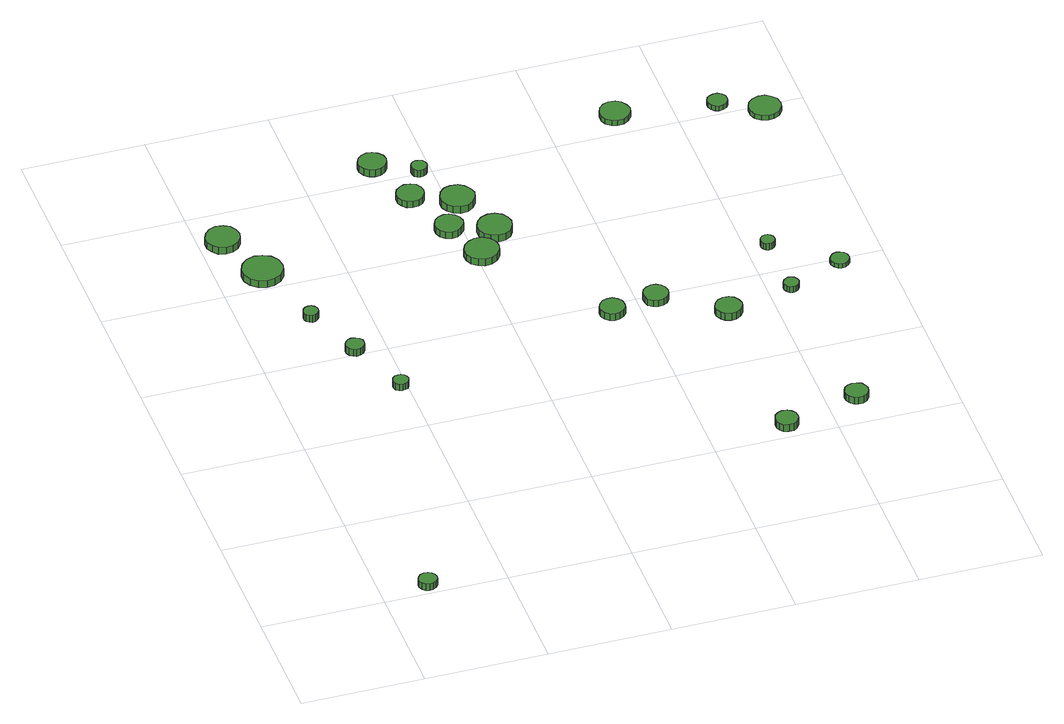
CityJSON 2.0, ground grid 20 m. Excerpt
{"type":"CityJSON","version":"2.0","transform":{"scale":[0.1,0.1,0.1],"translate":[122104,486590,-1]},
"CityObjects":{
"tree1":{"type":"SolitaryVegetationObject","attributes":{"function":"something"},"geometry":[{"type":"MultiSurface","lod":"1","boundaries":[[[0,1,2,3,4,5,6,7,8,9,10,11,12,13,14]],[[15,16,17,18,19,20,21,22,23,24,25,26,27,28,29]],[[0,29,28,1]],[[1,28,27,2]],[[2,27,26,3]],[[3,26,25,4]],[[4,25,24,5]],[[5,24,23,6]],[[6,23,22,7]],[[7,22,21,8]],[[8,21,20,9]],[[9,20,19,10]],[[10,19,18,11]],[[11,18,17,12]],[[12,17,16,13]],[[13,16,15,14]],[[14,15,29,0]]]}]},
"tree2":{"type":"SolitaryVegetationObject","attributes":{"function":"something"},"geometry":[{"type":"MultiSurface","lod":"1","boundaries":[[[30,31,32,33,34,35,36,37,38,39,40,41,42,43,44]],[[45,46,47,48,49,50,51,52,53,54,55,56,57,58,59]],[[30,59,58,31]],[[31,58,57,32]],[[32,57,56,33]],[[33,56,55,34]],[[34,55,54,35]],[[35,54,53,36]],[[36,53,52,37]],[[37,52,51,38]],[[38,51,50,39]],[[39,50,49,40]],[[40,49,48,41]],[[41,48,47,42]],[[42,47,46,43]],[[43,46,45,44]],[[44,45,59,30]]]}]},
"tree3":{"type":"SolitaryVegetationObject","attributes":{"function":"something"},"geometry":[{"type":"MultiSurface","lod":"1","boundaries":[[[60,61,62,63,64,65,66,67,68,69,70,71,72,73,74]],[[75,76,77,78,79,80,81,82,83,84,85,86,87,88,89]],[[60,89,88,61]],[[61,88,87,62]],[[62,87,86,63]],[[63,86,85,64]],[[64,85,84,65]],[[65,84,83,66]],[[66,83,82,67]],[[67,82,81,68]],[[68,81,80,69]],[[69,80,79,70]],[[70,79,78,71]],[[71,78,77,72]],[[72,77,76,73]],[[73,76,75,74]],[[74,75,89,60]]]}]},
"tree4":{"type":"SolitaryVegetationObject","attributes":{"function":"something"},"geometry":[{"type":"MultiSurface","lod":"1","boundaries":[[[90,91,92,93,94,95,96,97,98,99,100,101,102,103,104]],[[105,106,107,108,109,110,111,112,113,114,115,116,117,118,119]],[[90,119,118,91]],[[91,118,117,92]],[[92,117,116,93]],[[93,116,115,94]],[[94,115,114,95]],[[95,114,113,96]],[[96,113,112,97]],[[97,112,111,98]],[[98,111,110,99]],[[99,110,109,100]],[[100,109,108,101]],[[101,108,107,102]],[[102,107,106,103]],[[103,106,105,104]],[[104,105,119,90]]]}]},
"tree5":{"type":"SolitaryVegetationObject","attributes":{"function":"something"},"geometry":[{"type":"MultiSurface","lod":"1","boundaries":[[[120,121,122,123,124,125,126,127,128,129,130,131,132,133,134]],[[135,136,137,138,139,140,141,142,143,144,145,146,147,148,149]],[[120,149,148,121]],[[121,148,147,122]],[[122,147,146,123]],[[123,146,145,124]],[[124,145,144,125]],[[125,144,143,126]],[[126,143,142,127]],[[127,142,141,128]],[[128,141,140,129]],[[129,140,139,130]],[[130,139,138,131]],[[131,138,137,132]],[[132,137,136,133]],[[133,136,135,134]],[[134,135,149,120]]]}]},
"tree6":{"type":"SolitaryVegetationObject","attributes":{"function":"something"},"geometry":[{"type":"MultiSurface","lod":"1","boundaries":[[[150,151,152,153,154,155,156,157,158,159,160,161,162,163,164]],[[165,166,167,168,169,170,171,172,173,174,175,176,177,178,179]],[[150,179,178,151]],[[151,178,177,152]],[[152,177,176,153]],[[153,176,175,154]],[[154,175,174,155]],[[155,174,173,156]],[[156,173,172,157]],[[157,172,171,158]],[[158,171,170,159]],[[159,170,169,160]],[[160,169,168,161]],[[161,168,167,162]],[[162,167,166,163]],[[163,166,165,164]],[[164,165,179,150]]]}]},
"tree7":{"type":"SolitaryVegetationObject","attributes":{"function":"something"},"geometry":[{"type":"MultiSurface","lod":"1","boundaries":[[[180,181,182,183,184,185,186,187,188,189,190,191,192,193,194]],[[195,196,197,198,199,200,201,202,203,204,205,206,207,208,209]],[[180,209,208,181]],[[181,208,207,182]],[[182,207,206,183]],[[183,206,205,184]],[[184,205,204,185]],[[185,204,203,186]],[[186,203,202,187]],[[187,202,201,188]],[[188,201,200,189]],[[189,200,199,190]],[[190,199,198,191]],[[191,198,197,192]],[[192,197,196,193]],[[193,196,195,194]],[[194,195,209,180]]]}]},
"tree8":{"type":"SolitaryVegetationObject","attributes":{"function":"something"},"geometry":[{"type":"MultiSurface","lod":"1","boundaries":[[[210,211,212,213,214,215,216,217,218,219,220,221,222,223,224]],[[225,226,227,228,229,230,231,232,233,234,235,236,237,238,239]],[[210,239,238,211]],[[211,238,237,212]],[[212,237,236,213]],[[213,236,235,214]],[[214,235,234,215]],[[215,234,233,216]],[[216,233,232,217]],[[217,232,231,218]],[[218,231,230,219]],[[219,230,229,220]],[[220,229,228,221]],[[221,228,227,222]],[[222,227,226,223]],[[223,226,225,224]],[[224,225,239,210]]]}]},
"tree9":{"type":"SolitaryVegetationObject","attributes":{"function":"something"},"geometry":[{"type":"MultiSurface","lod":"1","boundaries":[[[240,241,242,243,244,245,246,247,248,249,250,251,252,253,254]],[[255,256,257,258,259,260,261,262,263,264,265,266,267,268,269]],[[240,269,268,241]],[[241,268,267,242]],[[242,267,266,243]],[[243,266,265,244]],[[244,265,264,245]],[[245,264,263,246]],[[246,263,262,247]],[[247,262,261,248]],[[248,261,260,249]],[[249,260,259,250]],[[250,259,258,251]],[[251,258,257,252]],[[252,257,256,253]],[[253,256,255,254]],[[254,255,269,240]]]}]},
"tree10":{"type":"SolitaryVegetationObject","attributes":{"function":"something"},"geometry":[{"type":"MultiSurface","lod":"1","boundaries":[[[270,271,272,273,274,275,276,277,278,279,280,281,282,283,284]],[[285,286,287,288,289,290,291,292,293,294,295,296,297,298,299]],[[270,299,298,271]],[[271,298,297,272]],[[272,297,296,273]],[[273,296,295,274]],[[274,295,294,275]],[[275,294,293,276]],[[276,293,292,277]],[[277,292,291,278]],[[278,291,290,279]],[[279,290,289,280]],[[280,289,288,281]],[[281,288,287,282]],[[282,287,286,283]],[[283,286,285,284]],[[284,285,299,270]]]}]},
"tree11":{"type":"SolitaryVegetationObject","attributes":{"function":"something"},"geometry":[{"type":"MultiSurface","lod":"1","boundaries":[[[300,301,302,303,304,305,306,307,308,309,310,311,312,313,314]],[[315,316,317,318,319,320,321,322,323,324,325,326,327,328,329]],[[300,329,328,301]],[[301,328,327,302]],[[302,327,326,303]],[[303,326,325,304]],[[304,325,324,305]],[[305,324,323,306]],[[306,323,322,307]],[[307,322,321,308]],[[308,321,320,309]],[[309,320,319,310]],[[310,319,318,311]],[[311,318,317,312]],[[312,317,316,313]],[[313,316,315,314]],[[314,315,329,300]]]}]},
"tree12":{"type":"SolitaryVegetationObject","attributes":{"function":"something"},"geometry":[{"type":"MultiSurface","lod":"1","boundaries":[[[330,331,332,333,334,335,336,337,338,339,340,341,342,343,344]],[[345,346,347,348,349,350,351,352,353,354,355,356,357,358,359]],[[330,359,358,331]],[[331,358,357,332]],[[332,357,356,333]],[[333,356,355,334]],[[334,355,354,335]],[[335,354,353,336]],[[336,353,352,337]],[[337,352,351,338]],[[338,351,350,339]],[[339,350,349,340]],[[340,349,348,341]],[[341,348,347,342]],[[342,347,346,343]],[[343,346,345,344]],[[344,345,359,330]]]}]},
"tree13":{"type":"SolitaryVegetationObject","attributes":{"function":"something"},"geometry":[{"type":"MultiSurface","lod":"1","boundaries":[[[360,361,362,363,364,365,366,367,368,369,370,371,372,373,374]],[[375,376,377,378,379,380,381,382,383,384,385,386,387,388,389]],[[360,389,388,361]],[[361,388,387,362]],[[362,387,386,363]],[[363,386,385,364]],[[364,385,384,365]],[[365,384,383,366]],[[366,383,382,367]],[[367,382,381,368]],[[368,381,380,369]],[[369,380,379,370]],[[370,379,378,371]],[[371,378,377,372]],[[372,377,376,373]],[[373,376,375,374]],[[374,375,389,360]]]}]},
"tree14":{"type":"SolitaryVegetationObject","attributes":{"function":"something"},"geometry":[{"type":"MultiSurface","lod":"1","boundaries":[[[390,391,392,393,394,395,396,397,398,399,400,401,402,403,404]],[[405,406,407,408,409,410,411,412,413,414,415,416,417,418,419]],[[390,419,418,391]],[[391,418,417,392]],[[392,417,416,393]],[[393,416,415,394]],[[394,415,414,395]],[[395,414,413,396]],[[396,413,412,397]],[[397,412,411,398]],[[398,411,410,399]],[[399,410,409,400]],[[400,409,408,401]],[[401,408,407,402]],[[402,407,406,403]],[[403,406,405,404]],[[404,405,419,390]]]}]},
"tree15":{"type":"SolitaryVegetationObject","attributes":{"function":"something"},"geometry":[{"type":"MultiSurface","lod":"1","boundaries":[[[420,421,422,423,424,425,426,427,428,429,430,431,432,433,434]],[[435,436,437,438,439,440,441,442,443,444,445,446,447,448,449]],[[420,449,448,421]],[[421,448,447,422]],[[422,447,446,423]],[[423,446,445,424]],[[424,445,444,425]],[[425,444,443,426]],[[426,443,442,427]],[[427,442,441,428]],[[428,441,440,429]],[[429,440,439,430]],[[430,439,438,431]],[[431,438,437,432]],[[432,437,436,433]],[[433,436,435,434]],[[434,435,449,420]]]}]},
"tree16":{"type":"SolitaryVegetationObject","attributes":{"function":"something"},"geometry":[{"type":"MultiSurface","lod":"1","boundaries":[[[450,451,452,453,454,455,456,457,458,459,460,461,462,463,464]],[[465,466,467,468,469,470,471,472,473,474,475,476,477,478,479]],[[450,479,478,451]],[[451,478,477,452]],[[452,477,476,453]],[[453,476,475,454]],[[454,475,474,455]],[[455,474,473,456]],[[456,473,472,457]],[[457,472,471,458]],[[458,471,470,459]],[[459,470,469,460]],[[460,469,468,461]],[[461,468,467,462]],[[462,467,466,463]],[[463,466,465,464]],[[464,465,479,450]]]}]},
"tree17":{"type":"SolitaryVegetationObject","attributes":{"function":"something"},"geometry":[{"type":"MultiSurface","lod":"1","boundaries":[[[480,481,482,483,484,485,486,487,488,489,490,491,492,493,494]],[[495,496,497,498,499,500,501,502,503,504,505,506,507,508,509]],[[480,509,508,481]],[[481,508,507,482]],[[482,507,506,483]],[[483,506,505,484]],[[484,505,504,485]],[[485,504,503,486]],[[486,503,502,487]],[[487,502,501,488]],[[488,501,500,489]],[[489,500,499,490]],[[490,499,498,491]],[[491,498,497,492]],[[492,497,496,493]],[[493,496,495,494]],[[494,495,509,480]]]}]},
"tree18":{"type":"SolitaryVegetationObject","attributes":{"function":"something"},"geometry":[{"type":"MultiSurface","lod":"1","boundaries":[[[510,511,512,513,514,515,516,517,518,519,520,521,522,523,524]],[[525,526,527,528,529,530,531,532,533,534,535,536,537,538,539]],[[510,539,538,511]],[[511,538,537,512]],[[512,537,536,513]],[[513,536,535,514]],[[514,535,534,515]],[[515,534,533,516]],[[516,533,532,517]],[[517,532,531,518]],[[518,531,530,519]],[[519,530,529,520]],[[520,529,528,521]],[[521,528,527,522]],[[522,527,526,523]],[[523,526,525,524]],[[524,525,539,510]]]}]},
"tree19":{"type":"SolitaryVegetationObject","attributes":{"function":"something"},"geometry":[{"type":"MultiSurface","lod":"1","boundaries":[[[540,541,542,543,544,545,546,547,548,549,550,551,552,553,554]],[[555,556,557,558,559,560,561,562,563,564,565,566,567,568,569]],[[540,569,568,541]],[[541,568,567,542]],[[542,567,566,543]],[[543,566,565,544]],[[544,565,564,545]],[[545,564,563,546]],[[546,563,562,547]],[[547,562,561,548]],[[548,561,560,549]],[[549,560,559,550]],[[550,559,558,551]],[[551,558,557,552]],[[552,557,556,553]],[[553,556,555,554]],[[554,555,569,540]]]}]},
"tree20":{"type":"SolitaryVegetationObject","attributes":{"function":"something"},"geometry":[{"type":"MultiSurface","lod":"1","boundaries":[[[570,571,572,573,574,575,576,577,578,579,580,581,582,583,584]],[[585,586,587,588,589,590,591,592,593,594,595,596,597,598,599]],[[570,599,598,571]],[[571,598,597,572]],[[572,597,596,573]],[[573,596,595,574]],[[574,595,594,575]],[[575,594,593,576]],[[576,593,592,577]],[[577,592,591,578]],[[578,591,590,579]],[[579,590,589,580]],[[580,589,588,581]],[[581,588,587,582]],[[582,587,586,583]],[[583,586,585,584]],[[584,585,599,570]]]}]},
"tree21":{"type":"SolitaryVegetationObject","attributes":{"function":"something"},"geometry":[{"type":"MultiSurface","lod":"1","boundaries":[[[600,601,602,603,604,605,606,607,608,609,610,611,612,613,614]],[[615,616,617,618,619,620,621,622,623,624,625,626,627,628,629]],[[600,629,628,601]],[[601,628,627,602]],[[602,627,626,603]],[[603,626,625,604]],[[604,625,624,605]],[[605,624,623,606]],[[606,623,622,607]],[[607,622,621,608]],[[608,621,620,609]],[[609,620,619,610]],[[610,619,618,611]],[[611,618,617,612]],[[612,617,616,613]],[[613,616,615,614]],[[614,615,629,600]]]}]},
"tree22":{"type":"SolitaryVegetationObject","attributes":{"function":"something"},"geometry":[{"type":"MultiSurface","lod":"1","boundaries":[[[630,631,632,633,634,635,636,637,638,639,640,641,642,643,644]],[[645,646,647,648,649,650,651,652,653,654,655,656,657,658,659]],[[630,659,658,631]],[[631,658,657,632]],[[632,657,656,633]],[[633,656,655,634]],[[634,655,654,635]],[[635,654,653,636]],[[636,653,652,637]],[[637,652,651,638]],[[638,651,650,639]],[[639,650,649,640]],[[640,649,648,641]],[[641,648,647,642]],[[642,647,646,643]],[[643,646,645,644]],[[644,645,659,630]]]}]},
"tree23":{"type":"SolitaryVegetationObject","attributes":{"function":"something"},"geometry":[{"type":"MultiSurface","lod":"1","boundaries":[[[660,661,662,663,664,665,666,667,668,669,670,671,672,673,674]],[[675,676,677,678,679,680,681,682,683,684,685,686,687,688,689]],[[660,689,688,661]],[[661,688,687,662]],[[662,687,686,663]],[[663,686,685,664]],[[664,685,684,665]],[[665,684,683,666]],[[666,683,682,667]],[[667,682,681,668]],[[668,681,680,669]],[[669,680,679,670]],[[670,679,678,671]],[[671,678,677,672]],[[672,677,676,673]],[[673,676,675,674]],[[674,675,689,660]]]}]},
"tree24":{"type":"SolitaryVegetationObject","attributes":{"function":"something"},"geometry":[{"type":"MultiSurface","lod":"1","boundaries":[[[690,691,692,693,694,695,696,697,698,699,700,701,702,703,704]],[[705,706,707,708,709,710,711,712,713,714,715,716,717,718,719]],[[690,719,718,691]],[[691,718,717,692]],[[692,717,716,693]],[[693,716,715,694]],[[694,715,714,695]],[[695,714,713,696]],[[696,713,712,697]],[[697,712,711,698]],[[698,711,710,699]],[[699,710,709,700]],[[700,709,708,701]],[[701,708,707,702]],[[702,707,706,703]],[[703,706,705,704]],[[704,705,719,690]]]}]}
},
"vertices":[
[92,22,18],[91,28,18],[87,33,18],[81,36,18],[75,37,18],[69,35,18],[65,31,18],[62,25,18],[62,19,18],[65,13,18],[69,9,18],[75,7,18],[81,8,18],[87,11,18],[91,16,18],[91,16,6],[87,11,6],[81,8,6],[75,7,6],[69,9,6],[65,13,6],[62,19,6],[62,25,6],[65,31,6],[69,35,6],[75,37,6],[81,36,6],[87,33,6],[91,28,6],[92,22,6],
[63,919,27],[60,930,27],[54,940,27],[44,945,27],[32,947,27],[21,943,27],[13,935,27],[8,925,27],[8,913,27],[13,903,27],[21,895,27],[32,892,27],[44,893,27],[54,899,27],[60,908,27],[60,908,14],[54,899,14],[44,893,14],[32,892,14],[21,895,14],[13,903,14],[8,913,14],[8,925,14],[13,935,14],[21,943,14],[32,947,14],[44,945,14],[54,940,14],[60,930,14],[63,919,14],
[102,825,27],[99,839,27],[91,850,27],[79,856,27],[66,858,27],[53,854,27],[43,845,27],[37,832,27],[37,819,27],[43,806,27],[53,797,27],[66,793,27],[79,795,27],[91,801,27],[99,812,27],[99,812,14],[91,801,14],[79,795,14],[66,793,14],[53,797,14],[43,806,14],[37,819,14],[37,832,14],[43,845,14],[53,854,14],[66,858,14],[79,856,14],[91,850,14],[99,839,14],[102,825,14],
[120,703,26],[119,708,26],[116,712,26],[112,715,26],[107,715,26],[102,714,26],[98,710,26],[96,705,26],[96,700,26],[98,695,26],[102,692,26],[107,690,26],[112,691,26],[116,694,26],[119,698,26],[119,698,13],[116,694,13],[112,691,13],[107,690,13],[102,692,13],[98,695,13],[96,700,13],[96,705,13],[98,710,13],[102,714,13],[107,715,13],[112,715,13],[116,712,13],[119,708,13],[120,703,13],
[161,600,29],[160,606,29],[156,611,29],[151,614,29],[144,615,29],[139,613,29],[134,609,29],[131,603,29],[131,597,29],[134,591,29],[139,587,29],[144,585,29],[151,586,29],[156,589,29],[160,594,29],[160,594,16],[156,589,16],[151,586,16],[144,585,16],[139,587,16],[134,591,16],[131,597,16],[131,603,16],[134,609,16],[139,613,16],[144,615,16],[151,614,16],[156,611,16],[160,606,16],[161,600,16],
[197,490,32],[196,495,32],[193,499,32],[188,502,32],[183,502,32],[178,501,32],[174,497,32],[172,492,32],[172,487,32],[174,482,32],[178,479,32],[183,477,32],[188,478,32],[193,480,32],[196,485,32],[196,485,20],[193,480,20],[188,478,20],[183,477,20],[178,479,20],[174,482,20],[172,487,20],[172,492,20],[174,497,20],[178,501,20],[183,502,20],[188,502,20],[193,499,20],[196,495,20],[197,490,20],
[335,1029,26],[333,1038,26],[327,1045,26],[319,1050,26],[310,1051,26],[301,1048,26],[294,1042,26],[290,1033,26],[290,1024,26],[294,1015,26],[301,1009,26],[310,1006,26],[319,1007,26],[327,1012,26],[333,1019,26],[333,1019,13],[327,1012,13],[319,1007,13],[310,1006,13],[301,1009,13],[294,1015,13],[290,1024,13],[290,1033,13],[294,1042,13],[301,1048,13],[310,1051,13],[319,1050,13],[327,1045,13],[333,1038,13],[335,1029,13],
[366,936,26],[364,945,26],[359,953,26],[351,957,26],[341,958,26],[333,955,26],[326,949,26],[322,941,26],[322,931,26],[326,923,26],[333,916,26],[341,914,26],[351,915,26],[359,919,26],[364,927,26],[364,927,14],[359,919,14],[351,915,14],[341,914,14],[333,916,14],[326,923,14],[322,931,14],[322,941,14],[326,949,14],[333,955,14],[341,958,14],[351,957,14],[359,953,14],[364,945,14],[366,936,14],
[400,845,27],[398,854,27],[392,861,27],[384,866,27],[375,867,27],[366,864,27],[359,858,27],[355,849,27],[355,840,27],[359,831,27],[366,825,27],[375,822,27],[384,823,27],[392,828,27],[398,835,27],[398,835,14],[392,828,14],[384,823,14],[375,822,14],[366,825,14],[359,831,14],[355,840,14],[355,849,14],[359,858,14],[366,864,14],[375,867,14],[384,866,14],[392,861,14],[398,854,14],[400,845,14],
[433,768,28],[431,779,28],[424,788,28],[414,794,28],[402,795,28],[392,791,28],[383,784,28],[378,773,28],[378,762,28],[383,751,28],[392,744,28],[402,740,28],[414,741,28],[424,747,28],[431,756,28],[431,756,15],[424,747,15],[414,741,15],[402,740,15],[392,744,15],[383,751,15],[378,762,15],[378,773,15],[383,784,15],[392,791,15],[402,795,15],[414,794,15],[424,788,15],[431,779,15],[433,768,15],
[391,998,25],[390,1003,25],[387,1008,25],[382,1010,25],[377,1011,25],[372,1009,25],[368,1006,25],[366,1001,25],[366,995,25],[368,990,25],[372,987,25],[377,985,25],[382,986,25],[387,988,25],[390,993,25],[390,993,12],[387,988,12],[382,986,12],[377,985,12],[372,987,12],[368,990,12],[366,995,12],[366,1001,12],[368,1006,12],[372,1009,12],[377,1011,12],[382,1010,12],[387,1008,12],[390,1003,12],[391,998,12],
[439,908,25],[436,919,25],[429,928,25],[420,934,25],[408,935,25],[397,932,25],[389,924,25],[384,913,25],[384,902,25],[389,892,25],[397,884,25],[408,880,25],[420,881,25],[429,887,25],[436,896,25],[436,896,12],[429,887,12],[420,881,12],[408,880,12],[397,884,12],[389,892,12],[384,902,12],[384,913,12],[389,924,12],[397,932,12],[408,935,12],[420,934,12],[429,928,12],[436,919,12],[439,908,12],
[471,820,27],[468,831,27],[462,840,27],[452,846,27],[440,847,27],[429,843,27],[421,836,27],[416,825,27],[416,814,27],[421,803,27],[429,796,27],[440,792,27],[452,793,27],[462,799,27],[468,808,27],[468,808,14],[462,799,14],[452,793,14],[440,792,14],[429,796,14],[421,803,14],[416,814,14],[416,825,14],[421,836,14],[429,843,14],[440,847,14],[452,846,14],[462,840,14],[468,831,14],[471,820,14],
[571,565,31],[570,573,31],[565,580,31],[557,585,31],[549,585,31],[541,583,31],[535,577,31],[531,569,31],[531,561,31],[535,553,31],[541,548,31],[549,545,31],[557,546,31],[565,550,31],[570,557,31],[570,557,18],[565,550,18],[557,546,18],[549,545,18],[541,548,18],[535,553,18],[531,561,18],[531,569,18],[535,577,18],[541,583,18],[549,585,18],[557,585,18],[565,580,18],[570,573,18],[571,565,18],
[740,220,29],[739,228,29],[734,234,29],[728,238,29],[720,239,29],[712,236,29],[707,231,29],[704,224,29],[704,216,29],[707,209,29],[712,204,29],[720,202,29],[728,202,29],[734,206,29],[739,213,29],[739,213,16],[734,206,16],[728,202,16],[720,202,16],[712,204,16],[707,209,16],[704,216,16],[704,224,16],[707,231,16],[712,236,16],[720,239,16],[728,238,16],[734,234,16],[739,228,16],[740,220,16],
[647,581,27],[645,590,27],[640,597,27],[633,601,27],[625,602,27],[617,599,27],[610,593,27],[607,586,27],[607,577,27],[610,569,27],[617,564,27],[625,561,27],[633,562,27],[640,566,27],[645,573,27],[645,573,15],[640,566,15],[633,562,15],[625,561,15],[617,564,15],[610,569,15],[607,577,15],[607,586,15],[610,593,15],[617,599,15],[625,602,15],[633,601,15],[640,597,15],[645,590,15],[647,581,15],
[747,522,23],[745,530,23],[740,538,23],[732,542,23],[723,543,23],[714,540,23],[708,534,23],[704,526,23],[704,517,23],[708,509,23],[714,503,23],[723,500,23],[732,501,23],[740,506,23],[745,513,23],[745,513,10],[740,506,10],[732,501,10],[723,500,10],[714,503,10],[708,509,10],[704,517,10],[704,526,10],[708,534,10],[714,540,10],[723,543,10],[732,542,10],[740,538,10],[745,530,10],[747,522,10],
[867,262,21],[865,269,21],[861,276,21],[854,279,21],[846,280,21],[839,278,21],[833,273,21],[830,266,21],[830,258,21],[833,251,21],[839,246,21],[846,243,21],[854,244,21],[861,248,21],[865,254,21],[865,254,8],[861,248,8],[854,244,8],[846,243,8],[839,246,8],[833,251,8],[830,258,8],[830,266,8],[833,273,8],[839,278,8],[846,280,8],[854,279,8],[861,276,8],[865,269,8],[867,262,8],
[850,553,18],[848,558,18],[845,563,18],[841,565,18],[836,566,18],[831,564,18],[827,561,18],[825,556,18],[825,551,18],[827,546,18],[831,542,18],[836,541,18],[841,541,18],[845,544,18],[848,548,18],[848,548,7],[845,544,7],[841,541,7],[836,541,7],[831,542,7],[827,546,7],[825,551,7],[825,556,7],[827,561,7],[831,564,7],[836,566,7],[841,565,7],[845,563,7],[848,558,7],[850,553,7],
[734,1040,20],[731,1050,20],[725,1059,20],[717,1064,20],[706,1065,20],[697,1062,20],[689,1055,20],[685,1045,20],[685,1035,20],[689,1026,20],[697,1019,20],[706,1016,20],[717,1017,20],[725,1022,20],[731,1030,20],[731,1030,10],[725,1022,10],[717,1017,10],[706,1016,10],[697,1019,10],[689,1026,10],[685,1035,10],[685,1045,10],[689,1055,10],[697,1062,10],[706,1065,10],[717,1064,10],[725,1059,10],[731,1050,10],[734,1040,10],
[846,663,20],[845,668,20],[842,672,20],[838,675,20],[833,675,20],[829,674,20],[825,670,20],[823,666,20],[823,661,20],[825,657,20],[829,653,20],[833,652,20],[838,652,20],[842,655,20],[845,659,20],[845,659,8],[842,655,8],[838,652,8],[833,652,8],[829,653,8],[825,657,8],[823,661,8],[823,666,8],[825,670,8],[829,674,8],[833,675,8],[838,675,8],[842,672,8],[845,668,8],[846,663,8],
[942,589,16],[941,596,16],[937,601,16],[932,604,16],[926,605,16],[920,603,16],[915,598,16],[912,593,16],[912,586,16],[915,580,16],[920,576,16],[926,574,16],[932,575,16],[937,578,16],[941,583,16],[941,583,8],[937,578,8],[932,575,8],[926,574,8],[920,576,8],[915,580,8],[912,586,8],[912,593,8],[915,598,8],[920,603,8],[926,605,8],[932,604,8],[937,601,8],[941,596,8],[942,589,8],
[884,1019,19],[883,1026,19],[879,1031,19],[873,1035,19],[866,1035,19],[860,1033,19],[855,1029,19],[852,1023,19],[852,1016,19],[855,1010,19],[860,1005,19],[866,1003,19],[873,1004,19],[879,1007,19],[883,1013,19],[883,1013,10],[879,1007,10],[873,1004,10],[866,1003,10],[860,1005,10],[855,1010,10],[852,1016,10],[852,1023,10],[855,1029,10],[860,1033,10],[866,1035,10],[873,1035,10],[879,1031,10],[883,1026,10],[884,1019,10],
[959,983,19],[957,994,19],[950,1002,19],[941,1008,19],[931,1009,19],[920,1005,19],[912,998,19],[908,989,19],[908,978,19],[912,968,19],[920,961,19],[931,958,19],[941,959,19],[950,964,19],[957,973,19],[957,973,10],[950,964,10],[941,959,10],[931,958,10],[920,961,10],[912,968,10],[908,978,10],[908,989,10],[912,998,10],[920,1005,10],[931,1009,10],[941,1008,10],[950,1002,10],[957,994,10],[959,983,10]
]}
